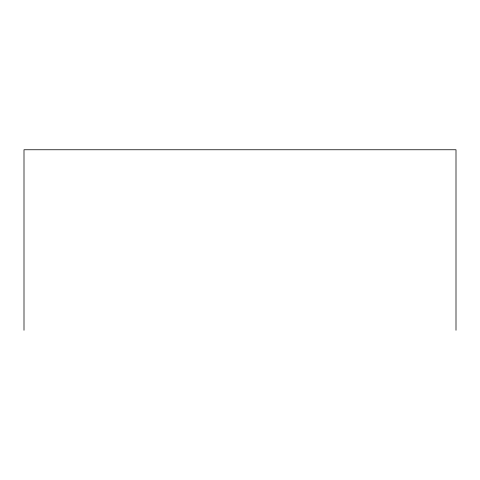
<?xml version="1.0" encoding="UTF-8"?>
<svg xmlns="http://www.w3.org/2000/svg" width="480" height="480" viewBox="0 0 480 480"><rect width="100%" height="100%" fill="white"/><g stroke="black" fill="none" stroke-linecap="round" stroke-linejoin="round"><path stroke-width="0.72" d="M456 330.246L456 149.754L24 149.754L24 330.246"/></g></svg>
